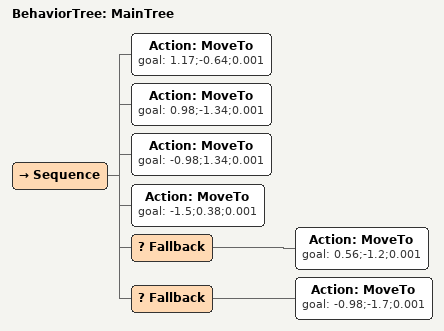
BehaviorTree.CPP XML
<root main_tree_to_execute="MainTree">
    <BehaviorTree ID="MainTree">
        <Sequence>
           ; Visit StationA
            <Action ID="MoveTo" goal="1.17;-0.64;0.001" />
            ; Visit StationE
            <Action ID="MoveTo" goal="0.98;-1.34;0.001" />
            ; Visit StationF
            <Action ID="MoveTo" goal="-0.98;1.34;0.001" />
            ; Visit StationD
            <Action ID="MoveTo" goal="-1.5;0.38;0.001" />
            ; If StationE cannot be reached, move to StationB
            <Fallback>
                <Action ID="MoveTo" goal="0.56;-1.2;0.001" />
            </Fallback>
            ; If StationF cannot be reached, move to StationC
            <Fallback>
                <Action ID="MoveTo" goal="-0.98;-1.7;0.001" />
            </Fallback>
        </Sequence>
    </BehaviorTree>
</root>
